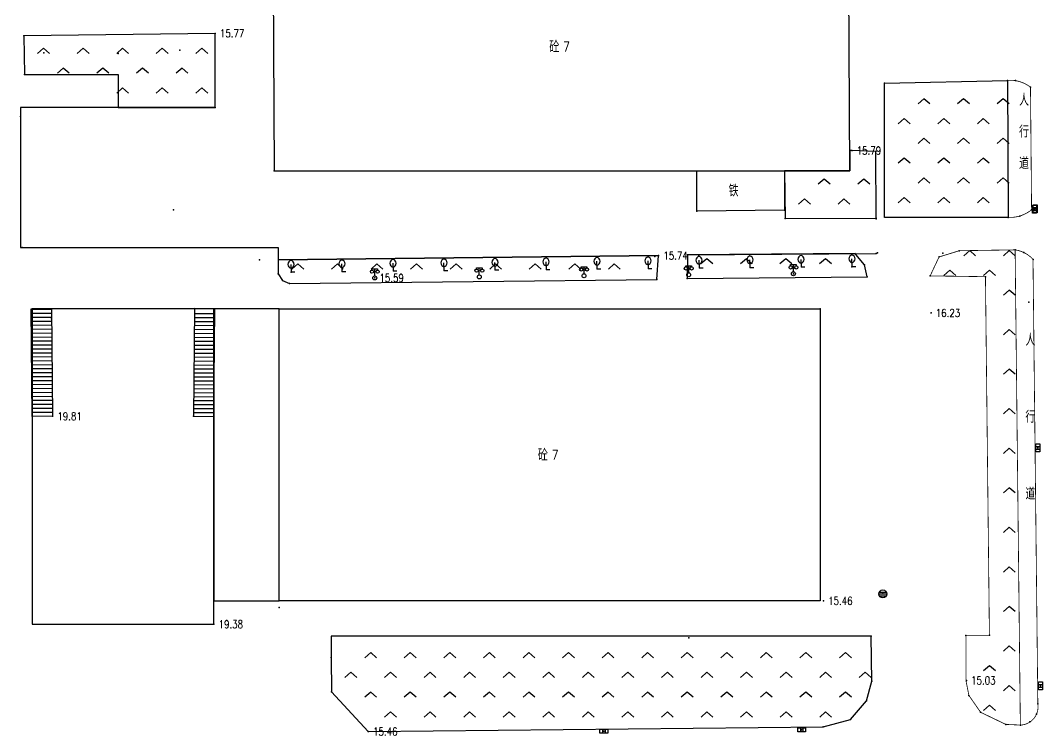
# Model space of a CAD drawing. Extents: x 940 to 2162, y 608 to 1562.
# Drawn here: x 1891.1 to 2020.3, y 971.4 to 1061.8 of the extents above; entities that cross this region are included whole.
import ezdxf
from ezdxf.enums import TextEntityAlignment as Align

# ---------------------------------------------------------------- set-up
doc = ezdxf.new("R2010")
doc.units = 0
doc.header["$LTSCALE"] = 0.5
doc.header["$PDSIZE"] = 0.2
doc.layers.get('0').update_dxf_attribs({"linetype": 'CONTINUOUS'})
doc.layers.add('ASSIST', color=7, linetype='CONTINUOUS', plot=False)
for name, color, linetype in [('COMPONENT', 4, 'CONTINUOUS'), ('DLDW', 11, 'CONTINUOUS'), ('DLSS', 4, 'CONTINUOUS'), ('GCD', 1, 'CONTINUOUS'), ('GXYZ', 2, 'CONTINUOUS'), ('JMD', 6, 'CONTINUOUS'), ('ZBTZ', 3, 'CONTINUOUS'), ('ZDH', 1, 'CONTINUOUS')]:
    doc.layers.add(name, color=color, linetype=linetype)
doc.styles.add('HZ', font='rs.shx', dxfattribs={"width": 0.8, "bigfont": 'hztxt.shx'})
doc.linetypes.add('444', pattern='A,4.5,[145,AAA.SHX,S=1,R=0,X=0,Y=1],4.5,-0.5,[146,AAA.SHX,S=1,R=0,X=0,Y=0],-0.5', length=10)

# ---------------------------------------------------------------- blocks, each defined once
blk = doc.blocks.new('gc041')
for p, q in [((-1, 0.5), (1, 0.5)), ((-1, -0.5), (-1, 0.5)), ((-0.33, 0.5), (-0.33, -0.5)), ((0.33, 0.5), (0.33, -0.5)), ((1, 0.5), (1, -0.5)), ((1, -0.5), (-1, -0.5))]:
    blk.add_line(p, q)
blk = doc.blocks.new('gc211')
for p, q in [((0, 0), (-1.5, -1.32)), ((1.5, -1.32), (0, 0))]:
    blk.add_line(p, q)
blk = doc.blocks.new('gcbj0103')
for p, q in [((-1, 0), (1, 0)), ((-0.9, 0.43), (0.9, 0.43)), ((-0.88, -0.47), (0.88, -0.47))]:
    blk.add_line(p, q)
blk.add_circle((0, 0), 1)
blk = doc.blocks.new('gc097')
for p, q in [((-0.7, 2), (-0.7, 2.3)), ((-0.7, 2.3), (0.7, 2.3)), ((0, 0.5), (0, 2.3)), ((0.7, 2.3), (0.7, 2))]:
    blk.add_line(p, q)
for centre, radius in [((-0.7, 1.6), 0.4), ((0, 0), 0.5), ((0.73, 1.6), 0.4)]:
    blk.add_circle(centre, radius)
blk = doc.blocks.new('gc143')
for p, q in [((0, 1), (0, 2)), ((0, 1), (0, 0)), ((1, 0), (0, 0))]:
    blk.add_line(p, q)
for centre, start, end in [((0.225, 2), 102.68038, 257.31962), ((-0.225, 2), 282.68038, 77.31962)]:
    blk.add_arc(centre, 1.025, start, end)
blk = doc.blocks.new('GC200')
at = {"linetype": 'Continuous', "const_width": 0.2, "flags": 128}
blk.add_lwpolyline([(-0.1, 0, 1), (0.1, 0, 1)], format="xyb", close=True, dxfattribs=at)

msp = doc.modelspace()

# ---------------------------------------------------------------- linework, layer by layer
at = {"layer": 'ASSIST', "linetype": 'Continuous', "flags": 128}
for points in [[(1895.08, 1025.41), (1895.2, 1011.78), (1892.61, 1011.76), (1892.49, 1025.38)], [(1913.12, 1025.41), (1913, 1011.78), (1915.59, 1011.76), (1915.71, 1025.38)]]:
    msp.add_lwpolyline(points, close=True, dxfattribs=at)
at = {"layer": 'DLSS', "linetype": 'Continuous', "flags": 128}
for points in [[(2015.9, 1054.25, 0.1, 0.1, -0.028922), (2016.39, 1054.26, 0.1, 0.1, -0.028922), (2016.89, 1054.21, 0.1, 0.1, -0.061211), (2017.89, 1053.92, 0.1, 0.1, -0.061211), (2018.8, 1053.39, 0.1, 0.1, 0)], [(2018.94, 1037.89, 0.1, 0.1, -0.048942), (2018.23, 1037.42, 0.1, 0.1, -0.048942), (2017.45, 1037.1, 0.1, 0.1, -0.043072), (2016.72, 1036.95, 0.1, 0.1, -0.043072), (2015.97, 1036.93, 0.1, 0.1, 0)], [(2016.86, 1032.82, 0.1, 0.1, -0.037716), (2017.43, 1032.69, 0.1, 0.1, -0.037716), (2017.98, 1032.47, 0.1, 0.1, -0.04599), (2018.59, 1032.1, 0.1, 0.1, -0.04599), (2019.12, 1031.62, 0.1, 0.1, 0)], [(2019.73, 975.44, 0.1, 0.1, -0.072105), (2019.74, 974.77, 0.1, 0.1, -0.072105), (2019.56, 974.12, 0.1, 0.1, -0.139762), (2018.74, 973.14, 0.1, 0.1, -0.139762), (2017.52, 972.75, 0.1, 0.1, 0)]]:
    msp.add_lwpolyline(points, format="xyseb", dxfattribs=at)
at = {"layer": 'DLSS', "linetype": 'Continuous', "const_width": 0.1, "flags": 128}
for points in [[(2015.9, 1054.25), (2015.97, 1036.93)], [(2018.8, 1053.39), (2018.94, 1037.89)], [(2019.12, 1031.62), (2019.73, 975.44)]]:
    msp.add_lwpolyline(points, dxfattribs=at)
at = {"layer": 'JMD', "linetype": 'Continuous'}
for p, q in [((1892.61, 1011.76), (1892.49, 1025.38)), ((1895.08, 1025.28), (1892.49, 1025.26)), ((1895.09, 1024.78), (1892.49, 1024.76)), ((1895.08, 1025.41), (1895.2, 1011.78)), ((1913.12, 1025.41), (1913, 1011.78)), ((1913.11, 1024.78), (1915.71, 1024.76)), ((1915.59, 1011.76), (1915.71, 1025.38)), ((1895.09, 1024.28), (1892.5, 1024.26)), ((1895.1, 1023.78), (1892.5, 1023.76)), ((1895.1, 1023.28), (1892.51, 1023.26)), ((1913.1, 1023.78), (1915.7, 1023.76)), ((1913.1, 1023.28), (1915.7, 1023.26)), ((1913.11, 1024.28), (1915.7, 1024.26)), ((1895.11, 1022.78), (1892.51, 1022.76)), ((1895.11, 1022.28), (1892.52, 1022.26)), ((1913.09, 1022.28), (1915.69, 1022.26)), ((1913.1, 1022.78), (1915.69, 1022.76)), ((1895.12, 1021.78), (1892.52, 1021.76)), ((1895.12, 1021.28), (1892.52, 1021.26)), ((1895.12, 1020.78), (1892.53, 1020.76)), ((1913.08, 1021.28), (1915.68, 1021.26)), ((1913.08, 1021.28), (1915.68, 1021.26)), ((1913.08, 1020.78), (1915.67, 1020.76)), ((1913.09, 1021.78), (1915.68, 1021.76)), ((1895.13, 1020.28), (1892.53, 1020.26)), ((1895.13, 1019.78), (1892.54, 1019.76)), ((1913.07, 1020.28), (1915.67, 1020.26)), ((1913.07, 1019.78), (1915.66, 1019.76)), ((1895.14, 1019.28), (1892.54, 1019.26)), ((1895.14, 1018.78), (1892.55, 1018.76)), ((1895.15, 1018.28), (1892.55, 1018.26)), ((1913.06, 1019.28), (1915.66, 1019.26)), ((1913.06, 1018.78), (1915.66, 1018.76)), ((1913.06, 1018.28), (1915.65, 1018.26)), ((1895.15, 1017.78), (1892.56, 1017.76)), ((1895.16, 1017.28), (1892.56, 1017.26)), ((1895.16, 1016.78), (1892.56, 1016.76)), ((1913.04, 1016.78), (1915.64, 1016.76)), ((1913.05, 1017.78), (1915.65, 1017.76)), ((1913.05, 1017.28), (1915.64, 1017.26)), ((1895.16, 1016.28), (1892.57, 1016.26)), ((1895.17, 1015.78), (1892.57, 1015.76)), ((1913.03, 1015.78), (1915.63, 1015.76)), ((1913.04, 1016.28), (1915.63, 1016.26)), ((1895.17, 1015.28), (1892.58, 1015.26)), ((1895.18, 1014.78), (1892.58, 1014.76)), ((1895.18, 1014.28), (1892.59, 1014.26)), ((1913.02, 1014.78), (1915.62, 1014.76)), ((1913.02, 1014.28), (1915.62, 1014.26)), ((1913.03, 1015.28), (1915.62, 1015.26)), ((1895.19, 1013.78), (1892.59, 1013.76)), ((1895.19, 1013.28), (1892.6, 1013.26)), ((1913.01, 1013.78), (1915.61, 1013.76)), ((1913.01, 1013.28), (1915.61, 1013.26)), ((1895.2, 1012.78), (1892.6, 1012.76)), ((1895.2, 1012.28), (1892.6, 1012.26)), ((1895.2, 1011.78), (1892.61, 1011.76)), ((1913, 1012.28), (1915.6, 1012.26)), ((1913, 1011.78), (1915.59, 1011.76)), ((1913.01, 1012.78), (1915.6, 1012.76))]:
    msp.add_line(p, q, dxfattribs=at)
at = {"layer": 'JMD', "linetype": 'Continuous', "flags": 128}
for points in [[(1995.78, 1074.18), (1923.02, 1074.18), (1923.22, 1042.81), (1995.98, 1042.81)], [(1976.63, 1037.73), (1976.63, 1042.81), (1987.73, 1042.81), (1987.73, 1037.84)], [(1892.61, 1025.37), (1892.61, 985.49), (1915.59, 985.49), (1915.59, 1025.37)], [(1923.86, 1025.37), (1915.59, 1025.37), (1915.59, 988.45), (1923.86, 988.45)], [(1992.23, 1025.37), (1992.23, 988.45), (1923.86, 988.45), (1923.86, 1025.37)]]:
    msp.add_lwpolyline(points, close=True, dxfattribs=at)
at = {"layer": 'JMD', "linetype": '444', "flags": 128}
for points in [[(1915.77, 1050.8), (1891.14, 1050.8), (1891.14, 1033.1)], [(1891.14, 1033.1), (1923.7, 1033.1), (1923.7, 1031.57), (1971.8, 1032.09)]]:
    msp.add_lwpolyline(points, dxfattribs=at)
at = {"layer": 'JMD', "linetype": '444', "elevation": 15.73, "flags": 128}
msp.add_lwpolyline([(1975.44, 1032.21), (1999.29, 1032.38)], dxfattribs=at)
at = {"layer": 'ZBTZ', "linetype": 'Continuous', "flags": 128}
for points, elevation in [([(1891.56, 1059.87), (1891.66, 1054.99), (1903.5, 1054.99), (1903.5, 1050.8), (1915.77, 1050.8), (1915.75, 1060.19), (1891.56, 1059.87)], 15.65), ([(1975.44, 1032.21), (1975.39, 1029.2), (1998.16, 1029.41), (1997.81, 1030.93), (1996.74, 1032.24), (1996.63, 1032.36), (1975.44, 1032.21)], 15.73), ([(1998.68, 983.97), (1930.41, 983.97), (1930.41, 981.3), (1930.46, 976.94), (1935.11, 971.92), (1992.58, 972.52), (1996.07, 973.47), (1998.09, 975.82), (1998.73, 978.3), (1998.68, 983.97)], 15.39)]:
    msp.add_lwpolyline(points, close=True, dxfattribs=dict(at, elevation=elevation))
for points in [[(2000.34, 1053.91), (2015.9, 1054.25), (2015.97, 1036.93), (2000.34, 1036.93), (2000.34, 1053.91)], [(1987.73, 1042.81), (1987.81, 1036.77), (1999.31, 1036.81), (1999.27, 1045.27), (1996.24, 1045.37), (1995.96, 1045.37), (1995.96, 1042.81), (1987.73, 1042.81)], [(1923.7, 1031.57), (1923.7, 1029.77), (1924.28, 1028.96), (1925.15, 1028.55), (1971.57, 1029.09), (1971.8, 1032.09)]]:
    msp.add_lwpolyline(points, close=True, dxfattribs=at)
at = {"layer": 'ZBTZ', "linetype": 'Continuous', "const_width": 0.1, "flags": 128}
msp.add_lwpolyline([(2016.86, 1032.82), (2009.8, 1032.71), (2007.24, 1031.92), (2006.12, 1029.53), (2013.11, 1029.43), (2013.61, 984.1), (2010.64, 984.08), (2010.64, 978.39), (2011.02, 976.49), (2012.5, 974.36), (2015.69, 972.83), (2017.52, 972.75)], close=True, dxfattribs=at)
at = {"layer": 'ZDH', "linetype": 'Continuous'}
for p in [(1891.56, 1059.87, 15.65), (1915.75, 1060.19, 15.77), (1915.75, 1060.19, 15.77), (1915.75, 1060.19, 15.77), (1911.28, 1058.05, 16.07), (1894.08, 1057.73, 15.98), (1903.5, 1057.64, 16.11), (1891.66, 1054.99, 15.77), (2015.9, 1054.25, 15.1), (2015.9, 1054.25, 15.1), (2015.9, 1054.25, 15.1), (2016.89, 1054.21, 15.09), (2016.89, 1054.21, 15.09), (2016.89, 1054.21, 15.09), (2000.34, 1053.91, 15.65), (2018.8, 1053.39, 15.04), (2018.8, 1053.39, 15.04), (2018.8, 1053.39, 15.04), (1915.77, 1050.8, 15.77), (1915.77, 1050.8, 15.77), (1915.77, 1050.8, 15.77), (1891.14, 1049.67, 15.8), (1996.24, 1045.37, 15.79), (1999.27, 1045.27, 15.93), (1923.22, 1042.81, 16.22), (1923.22, 1042.81, 16.22), (1923.22, 1042.81, 16.22), (1910.5, 1037.88, 15.12), (1976.63, 1037.73, 15.72), (1987.73, 1037.84, 15.81), (2018.94, 1037.89, 14.89), (2018.94, 1037.89, 14.89), (2018.94, 1037.89, 14.89), (2019.32, 1037.95, 14.87), (2019.32, 1037.95, 14.87), (2019.32, 1037.95, 14.87), (2019.38, 1038, 14.88), (2019.38, 1038, 14.88), (2019.38, 1038, 14.88), (1987.81, 1036.77, 15.58), (1999.3, 1036.73, 15.98), (1999.31, 1036.81, 15.32), (2015.97, 1036.93, 14.92), (2015.97, 1036.93, 14.92), (2015.97, 1036.93, 14.92), (2017.45, 1037.1, 14.89), (2017.45, 1037.1, 14.89), (2017.45, 1037.1, 14.89), (1891.37, 1033.1, 15.88), (1975.44, 1032.21, 15.73), (1996.74, 1032.24, 15.37), (1999.29, 1032.38, 16.81), (1999.29, 1032.38, 16.81), (1999.29, 1032.38, 16.81), (1999.46, 1032.45, 15.34), (2007.74, 1032.42, 15.85), (2007.74, 1032.42, 15.85), (2007.74, 1032.42, 15.85), (2009.8, 1032.71, 15.76), (2009.8, 1032.71, 15.76), (2009.8, 1032.71, 15.76), (2016.86, 1032.82, 14.84), (2016.86, 1032.82, 14.84), (2016.86, 1032.82, 14.84), (2017.98, 1032.47, 14.85), (2017.98, 1032.47, 14.85), (2017.98, 1032.47, 14.85), (1921.36, 1031.57, 15.77), (1921.36, 1031.57, 15.77), (1971.32, 1031.96, 15.76), (1971.8, 1032.09, 15.74), (1976.87, 1032.11, 15.75), (1997.81, 1030.93, 15.34), (2007.24, 1031.92, 15.9), (2007.24, 1031.92, 15.9), (2007.24, 1031.92, 15.9), (2019.12, 1031.62, 14.82), (2019.12, 1031.62, 14.82), (2019.12, 1031.62, 14.82), (1923.7, 1029.77, 15.75), (1925.34, 1029.99, 15.8), (1988.83, 1029.8, 15.59), (1996.24, 1030.69, 15.61), (1924.28, 1028.96, 15.68), (1925.15, 1028.55, 15.52), (1935.92, 1029.27, 15.59), (1971.57, 1029.13, 15.54), (1971.57, 1029.09, 15.54), (1975.39, 1029.2, 15.57), (1998.16, 1029.41, 15.41), (2006.12, 1029.53, 15.88), (2006.12, 1029.53, 15.88), (2006.12, 1029.53, 15.88), (2013.11, 1029.43, 15.42), (2013.11, 1029.43, 15.42), (2013.11, 1029.43, 15.42), (2018.58, 1026.2, 14.95), (1992.23, 1025.37, 16.29), (1992.23, 1025.37, 16.29), (1992.23, 1025.37, 16.29), (2006.23, 1024.84, 16.23), (2006.23, 1024.84, 16.23), (2006.23, 1024.84, 16.23), (1895.08, 1024.12, 15.93), (1892.61, 1019.07, 18.55), (1915.59, 1019.07, 18.55), (1895.2, 1011.78, 19.81), (1895.21, 1011.78, 19.81), (1913, 1011.78, 19.81), (1913, 1011.78, 19.81), (2019.74, 1007.79, 14.59), (2019.74, 1007.79, 14.59), (2019.74, 1007.79, 14.59), (1992.63, 988.45, 15.46), (1992.63, 988.45, 15.46), (1992.63, 988.45, 15.46), (2000.14, 989.33, 15.43), (2000.14, 989.33, 15.43), (2000.14, 989.33, 15.43), (1923.86, 987.59, 15.89), (1923.86, 987.59, 15.89), (1923.86, 987.59, 15.89), (1915.59, 985.49, 19.38), (1975.62, 983.78, 15.92), (1975.62, 983.78, 15.92), (1975.62, 983.78, 15.92), (1998.68, 983.97, 15.39), (1998.68, 983.97, 15.39), (1998.68, 983.97, 15.39), (2010.64, 984.08, 15.38), (2010.64, 984.08, 15.38), (2010.64, 984.08, 15.38), (2013.61, 984.1, 15.41), (2013.61, 984.1, 15.41), (2013.61, 984.1, 15.41), (1930.41, 981.3, 15.81), (1930.41, 981.3, 15.81), (1930.41, 981.3, 15.81), (1998.73, 978.3, 15.36), (1998.73, 978.3, 15.36), (1998.73, 978.3, 15.36), (2010.7, 978.39, 15.03), (2010.7, 978.39, 15.03), (2010.7, 978.39, 15.03), (1930.46, 976.94, 15.48), (1930.46, 976.94, 15.48), (1930.46, 976.94, 15.48), (2020.08, 977.7, 14.28), (2020.08, 977.7, 14.28), (2020.08, 977.7, 14.28), (1998.09, 975.82, 15.35), (1998.09, 975.82, 15.35), (1998.09, 975.82, 15.35), (2011.02, 976.49, 14.91), (2011.02, 976.49, 14.91), (2011.02, 976.49, 14.91), (2019.73, 975.44, 14.23), (2019.73, 975.44, 14.23), (2019.73, 975.44, 14.23), (2012.5, 974.36, 14.69), (2012.5, 974.36, 14.69), (2012.5, 974.36, 14.69), (2019.56, 974.12, 14.23), (2019.56, 974.12, 14.23), (2019.56, 974.12, 14.23), (1996.07, 973.47, 15.37), (1996.07, 973.47, 15.37), (1996.07, 973.47, 15.37), (2015.69, 972.83, 14.41), (2015.69, 972.83, 14.41), (2015.69, 972.83, 14.41), (2018.73, 973.14, 14.25), (2018.73, 973.14, 14.25), (2018.73, 973.14, 14.25), (1935.11, 971.92, 15.46), (1935.11, 971.92, 15.46), (1935.11, 971.92, 15.46), (1964.87, 971.97, 15.42), (1964.87, 971.97, 15.42), (1964.87, 971.97, 15.42), (1989.88, 972.15, 15.44), (1989.88, 972.15, 15.44), (1989.88, 972.15, 15.44), (1992.58, 972.52, 15.44), (1992.58, 972.52, 15.44), (1992.58, 972.52, 15.44), (2017.52, 972.75, 14.32), (2017.52, 972.75, 14.32), (2017.52, 972.75, 14.32)]:
    msp.add_point(p, dxfattribs=at)

# ---------------------------------------------------------------- block references
at = {"layer": 'COMPONENT', "linetype": 'Continuous', "xscale": 0.5, "yscale": 0.5}
msp.add_blockref('gcbj0103', (2000.14, 989.33, 15.43), dxfattribs=at)
at = {"layer": 'DLDW', "linetype": 'Continuous', "xscale": 0.5, "yscale": 0.5}
for p in [(1988.83, 1029.8, 15.59), (1935.92, 1029.27, 15.59), (1949.14, 1029.4, 15.59), (1962.37, 1029.54, 15.59), (1975.6, 1029.67, 15.59)]:
    msp.add_blockref('gc097', p, dxfattribs=at)
at = {"layer": 'GCD', "linetype": 'Continuous'}
ref = msp.add_blockref('GC200', (1915.75, 1060.19, 15.77), dxfattribs=dict(at, xscale=0.5, yscale=0.5, zscale=0.5))
ref.add_attrib('height', '15.77', dxfattribs={"linetype": 'Continuous', "height": 1, "style": 'HZ', "width": 0.8}).set_placement((1916.35, 1060.19, 15.77), align=Align.MIDDLE_LEFT)
ref = msp.add_blockref('GC200', (1996.24, 1045.37, 15.79), dxfattribs=dict(at, xscale=0.5, yscale=0.5, zscale=0.5))
ref.add_attrib('height', '15.79', dxfattribs={"linetype": 'Continuous', "height": 1, "style": 'HZ', "width": 0.8}).set_placement((1996.84, 1045.37, 15.79), align=Align.MIDDLE_LEFT)
ref = msp.add_blockref('GC200', (1971.8, 1032.09, 15.74), dxfattribs=dict(at, xscale=0.5, yscale=0.5, zscale=0.5))
ref.add_attrib('height', '15.74', dxfattribs={"linetype": 'Continuous', "height": 1, "style": 'HZ', "width": 0.8}).set_placement((1972.4, 1032.09, 15.74), align=Align.MIDDLE_LEFT)
ref = msp.add_blockref('GC200', (1935.92, 1029.27, 15.59), dxfattribs=dict(at, xscale=0.5, yscale=0.5, zscale=0.5))
ref.add_attrib('height', '15.59', dxfattribs={"linetype": 'Continuous', "height": 1, "style": 'HZ', "width": 0.8}).set_placement((1936.52, 1029.27, 15.59), align=Align.MIDDLE_LEFT)
ref = msp.add_blockref('GC200', (2006.23, 1024.84, 16.23), dxfattribs=dict(at, xscale=0.5, yscale=0.5, zscale=0.5))
ref.add_attrib('height', '16.23', dxfattribs={"linetype": 'Continuous', "height": 1, "style": 'HZ', "width": 0.8}).set_placement((2006.83, 1024.84, 16.23), align=Align.MIDDLE_LEFT)
ref = msp.add_blockref('GC200', (1895.21, 1011.78, 19.81), dxfattribs=dict(at, xscale=0.5, yscale=0.5, zscale=0.5))
ref.add_attrib('height', '19.81', dxfattribs={"linetype": 'Continuous', "height": 1, "style": 'HZ', "width": 0.8}).set_placement((1895.81, 1011.78, 19.81), align=Align.MIDDLE_LEFT)
ref = msp.add_blockref('GC200', (1992.63, 988.45, 15.46), dxfattribs=dict(at, xscale=0.5, yscale=0.5, zscale=0.5))
ref.add_attrib('height', '15.46', dxfattribs={"linetype": 'Continuous', "height": 1, "style": 'HZ', "width": 0.8}).set_placement((1993.23, 988.45, 15.46), align=Align.MIDDLE_LEFT)
ref = msp.add_blockref('GC200', (1915.59, 985.49, 19.38), dxfattribs=dict(at, xscale=0.5, yscale=0.5, zscale=0.5))
ref.add_attrib('height', '19.38', dxfattribs={"linetype": 'Continuous', "height": 1, "style": 'HZ', "width": 0.8}).set_placement((1916.19, 985.49, 19.38), align=Align.MIDDLE_LEFT)
ref = msp.add_blockref('GC200', (2010.7, 978.39, 15.03), dxfattribs=dict(at, xscale=0.5, yscale=0.5, zscale=0.5))
ref.add_attrib('height', '15.03', dxfattribs={"linetype": 'Continuous', "height": 1, "style": 'HZ', "width": 0.8}).set_placement((2011.3, 978.39, 15.03), align=Align.MIDDLE_LEFT)
ref = msp.add_blockref('GC200', (1935.11, 971.92, 15.46), dxfattribs=dict(at, xscale=0.5, yscale=0.5, zscale=0.5))
ref.add_attrib('height', '15.46', dxfattribs={"linetype": 'Continuous', "height": 1, "style": 'HZ', "width": 0.8}).set_placement((1935.71, 971.92, 15.46), align=Align.MIDDLE_LEFT)
at = {"layer": 'GXYZ', "linetype": 'Continuous', "xscale": 0.5, "yscale": 0.5, "zscale": 0.5, "rotation": 90}
for p in [(2019.32, 1037.95, 14.87), (2019.38, 1038, 14.88), (2019.74, 1007.79, 14.59), (2020.08, 977.7, 14.28)]:
    msp.add_blockref('gc041', p, dxfattribs=at)
at = {"layer": 'GXYZ', "linetype": 'Continuous', "xscale": 0.5, "yscale": 0.5, "zscale": 0.5}
for p in [(1964.87, 971.97, 15.42), (1989.88, 972.15, 15.44)]:
    msp.add_blockref('gc041', p, dxfattribs=at)
at = {"layer": 'ZBTZ', "linetype": 'Continuous', "xscale": 0.5, "yscale": 0.5}
for name, p in [('gc211', (1894.06, 1058.3)), ('gc211', (1899.06, 1058.3)), ('gc211', (1904.06, 1058.3)), ('gc211', (1909.06, 1058.3)), ('gc211', (1914.06, 1058.3)), ('gc211', (1896.56, 1055.8)), ('gc211', (1901.56, 1055.8)), ('gc211', (1906.56, 1055.8)), ('gc211', (1911.56, 1055.8)), ('gc211', (1904.06, 1053.3)), ('gc211', (1909.06, 1053.3)), ('gc211', (1914.06, 1053.3)), ('gc211', (2005.34, 1051.93)), ('gc211', (2010.34, 1051.93)), ('gc211', (2015.34, 1051.93)), ('gc211', (2002.84, 1049.43)), ('gc211', (2007.84, 1049.43)), ('gc211', (2012.84, 1049.43)), ('gc211', (2005.34, 1046.93)), ('gc211', (2010.34, 1046.93)), ('gc211', (2015.34, 1046.93)), ('gc211', (2002.84, 1044.43)), ('gc211', (2007.84, 1044.43)), ('gc211', (2012.84, 1044.43)), ('gc211', (1992.73, 1041.77)), ('gc211', (1997.73, 1041.77)), ('gc211', (2005.34, 1041.93)), ('gc211', (2010.34, 1041.93)), ('gc211', (2015.34, 1041.93)), ('gc211', (1990.23, 1039.27)), ('gc211', (1995.23, 1039.27)), ('gc211', (2002.84, 1039.43)), ('gc211', (2007.84, 1039.43)), ('gc211', (2012.84, 1039.43)), ('gc211', (2011.12, 1032.74)), ('gc211', (2016.12, 1032.74)), ('gc143', (1925.34, 1029.99, 15.8)), ('gc211', (1926.2, 1031.05)), ('gc211', (1931.2, 1031.05)), ('gc143', (1931.78, 1030.06, 15.8)), ('gc211', (1936.2, 1031.05)), ('gc143', (1938.23, 1030.12, 15.8)), ('gc211', (1941.2, 1031.05)), ('gc143', (1944.67, 1030.18, 15.8)), ('gc211', (1946.2, 1031.05)), ('gc211', (1951.2, 1031.05)), ('gc143', (1951.12, 1030.24, 15.8)), ('gc211', (1956.2, 1031.05)), ('gc143', (1957.57, 1030.31, 15.8)), ('gc211', (1961.2, 1031.05)), ('gc143', (1964.01, 1030.37, 15.8)), ('gc211', (1966.2, 1031.05)), ('gc143', (1970.46, 1030.43, 15.8)), ('gc143', (1976.91, 1030.5, 15.8)), ('gc211', (1977.89, 1031.7)), ('gc211', (1982.89, 1031.7)), ('gc143', (1983.35, 1030.56, 15.8)), ('gc211', (1987.89, 1031.7)), ('gc143', (1989.8, 1030.62, 15.8)), ('gc211', (1992.89, 1031.7)), ('gc143', (1996.24, 1030.69, 15.61)), ('gc211', (2008.62, 1030.24)), ('gc211', (2013.62, 1030.24)), ('gc211', (2016.12, 1027.74)), ('gc211', (2016.12, 1022.75)), ('gc211', (2016.12, 1017.75)), ('gc211', (2016.12, 1012.75)), ('gc211', (2016.12, 1007.75)), ('gc211', (2016.12, 1002.75)), ('gc211', (2016.12, 997.75)), ('gc211', (2016.12, 992.75)), ('gc211', (2016.12, 987.75)), ('gc211', (1935.41, 981.92)), ('gc211', (1940.41, 981.92)), ('gc211', (1945.41, 981.92)), ('gc211', (1950.41, 981.92)), ('gc211', (1955.41, 981.92)), ('gc211', (1960.41, 981.92)), ('gc211', (1965.41, 981.92)), ('gc211', (1970.41, 981.92)), ('gc211', (1975.41, 981.92)), ('gc211', (1980.41, 981.92)), ('gc211', (1985.41, 981.92)), ('gc211', (1990.41, 981.92)), ('gc211', (1995.41, 981.92)), ('gc211', (2016.12, 982.75)), ('gc211', (1932.91, 979.42)), ('gc211', (1937.91, 979.42)), ('gc211', (1942.91, 979.42)), ('gc211', (1947.91, 979.42)), ('gc211', (1952.91, 979.42)), ('gc211', (1957.91, 979.42)), ('gc211', (1962.91, 979.42)), ('gc211', (1967.91, 979.42)), ('gc211', (1972.91, 979.42)), ('gc211', (1977.91, 979.42)), ('gc211', (1982.91, 979.42)), ('gc211', (1987.91, 979.42)), ('gc211', (1992.91, 979.42)), ('gc211', (1997.91, 979.42)), ('gc211', (2013.62, 980.25)), ('gc211', (1935.41, 976.92)), ('gc211', (1940.41, 976.92)), ('gc211', (1945.41, 976.92)), ('gc211', (1950.41, 976.92)), ('gc211', (1955.41, 976.92)), ('gc211', (1960.41, 976.92)), ('gc211', (1965.41, 976.92)), ('gc211', (1970.41, 976.92)), ('gc211', (1975.41, 976.92)), ('gc211', (1980.41, 976.92)), ('gc211', (1985.41, 976.92)), ('gc211', (1990.41, 976.92)), ('gc211', (1995.41, 976.92)), ('gc211', (2016.12, 977.75)), ('gc211', (1937.91, 974.42)), ('gc211', (1942.91, 974.42)), ('gc211', (1947.91, 974.42)), ('gc211', (1952.91, 974.42)), ('gc211', (1957.91, 974.42)), ('gc211', (1962.91, 974.42)), ('gc211', (1967.91, 974.42)), ('gc211', (1972.91, 974.42)), ('gc211', (1977.91, 974.42)), ('gc211', (1982.91, 974.42)), ('gc211', (1987.91, 974.42)), ('gc211', (1992.91, 974.42)), ('gc211', (2013.62, 975.25))]:
    msp.add_blockref(name, p, dxfattribs=at)

# ---------------------------------------------------------------- texts
at = {"layer": 'DLSS', "linetype": 'Continuous', "style": 'HZ', "width": 0.8}
for s, p in [('人', (2017.35, 1051.02)), ('行', (2017.35, 1047.02)), ('道', (2017.35, 1043.02)), ('人', (2018.15, 1020.69)), ('行', (2018.15, 1010.97)), ('道', (2018.15, 1001.24))]:
    msp.add_text(s, height=1.5, dxfattribs=at).set_placement(p)
at = {"layer": 'JMD', "linetype": 'Continuous', "style": 'HZ', "width": 0.8}
for s, p in [('砼', (1959.25, 1058.5)), ('铁', (1981.91, 1040.3)), ('砼', (1957.8, 1006.91))]:
    msp.add_text(s, height=1.5, dxfattribs=at).set_placement(p, align=Align.MIDDLE_RIGHT)
for p in [(1959.75, 1058.5), (1958.3, 1006.91)]:
    msp.add_text('7', height=1.2, dxfattribs=at).set_placement(p, align=Align.MIDDLE_LEFT)

doc.saveas('drawing.dxf')
